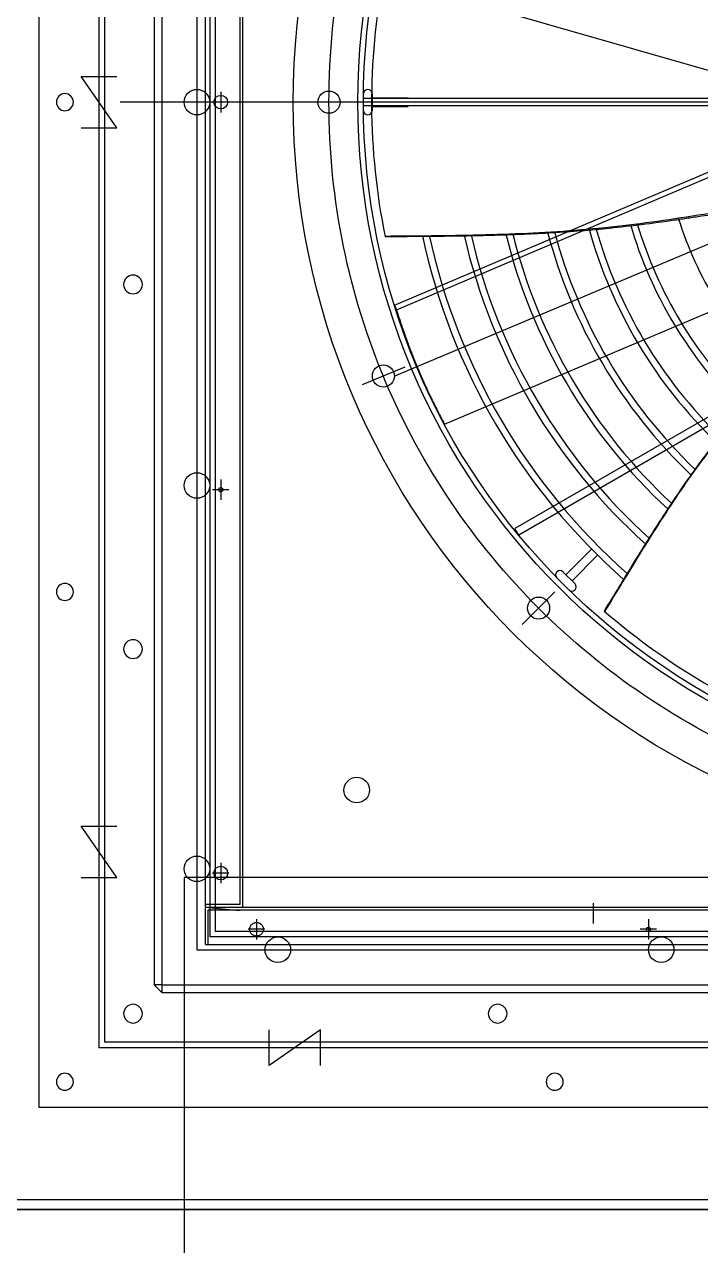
# Model space of a CAD drawing. Header units: millimetres. Extents: x 89978 to 501025, y -351975 to 835730.
# Drawn here: x 397789 to 398186, y -106213 to -105496 of the extents above; entities that cross this region are included whole.
import ezdxf

# ---------------------------------------------------------------- set-up
doc = ezdxf.new("R2010")
doc.units = ezdxf.units.MM
doc.header["$LTSCALE"] = 150
for name, pattern in [('CENTER', [50.8, 31.75, -6.35, 6.35, -6.35]), ('DIVIDEX2', [63.5, 25.4, -12.7, 0, -12.7, 0, -12.7]), ('PHANTOMX2', [127, 63.5, -12.7, 12.7, -12.7, 12.7, -12.7])]:
    doc.linetypes.add(name, pattern=pattern)
doc.layers.add('------00 Load Bank', color=3, linetype='Continuous')

# ---------------------------------------------------------------- blocks, each defined once
blk = doc.blocks.new('A$Cd768ecee')
at = {"color": 0}
for p, q in [((1180, 0), (1180, 1180)), ((1141.8, 1141.8), (1141.8, 38.2)), ((1145, 1145), (1145, 35)), ((1076.8, 1076.8), (1076.8, 103.2)), ((1080, 1080), (1080, 100)), ((103.2, 103.2), (1076.8, 103.2)), ((100, 100), (1080, 100)), ((38.2, 38.2), (1141.8, 38.2)), ((35, 35), (1145, 35)), ((0, 0), (1180, 0))]:
    blk.add_line(p, q, dxfattribs=at)
for points in [[(1155.42, 575), (1134.58, 575), (1155.42, 605), (1134.58, 605)], [(1155.42, 135), (1134.58, 135), (1155.42, 165), (1134.58, 165)], [(1015, 24.58), (1015, 45.42), (1045, 24.58), (1045, 45.42)]]:
    blk.add_lwpolyline(points, dxfattribs=at)
for centre, radius in [((1165, 590), 5), ((1125, 483), 5.5), ((1165, 302.5), 5), ((1125, 269), 5.5), ((911, 55), 5.5), ((1125, 55), 5.5), ((877.5, 15), 5), ((1165, 15), 5)]:
    blk.add_circle(centre, radius, dxfattribs=at)
blk = doc.blocks.new('A$Ca2785acc')
at = {"color": 0}
for p, q in [((985, 1002), (0, 1002)), ((725, 987), (725, 999)), ((955, 987), (955, 999)), ((985, 1002), (985, 980)), ((757.5, 977.6), (757.5, 989.6)), ((985, 980), (965, 982)), ((985, 980), (0, 980)), ((983.4, 981.6), (1.6, 981.6)), ((963, 980), (963, 35)), ((985, 980), (963, 980)), ((964.6, 978.4), (964.6, 36.6)), ((964.6, 978.4), (985, 978.4)), ((985, 980), (985, 35)), ((976, 954), (976, 966)), ((971.2, 960), (980.8, 960)), ((971.2, 960), (980.8, 960)), ((976, 729), (976, 741)), ((971.2, 735), (980.8, 735)), ((976, 501.5), (976, 513.5)), ((971.2, 507.5), (980.8, 507.5))]:
    blk.add_line(p, q, dxfattribs=at)
at = {"color": 0, "linetype": 'PHANTOMX2'}
blk.add_line((983.4, 1002), (983.4, 981.6), dxfattribs=at)
at = {"color": 0, "linetype": 'CENTER'}
for p, q in [((720.2, 993), (729.8, 993)), ((950.2, 993), (960, 993))]:
    blk.add_line(p, q, dxfattribs=at)
at = {"color": 0, "linetype": 'PHANTOMX2'}
blk.add_circle((955, 993), 4, dxfattribs=at)
at = {"color": 0}
for centre, radius in [((725, 993), 1.25), ((976, 960), 4), ((976, 960), 4), ((976, 735), 1.25), ((976, 507.5), 4)]:
    blk.add_circle(centre, radius, dxfattribs=at)
blk = doc.blocks.new('A$C02650c35')
at = {"color": 0, "linetype": 'CENTER'}
for p, q in [((522.5, 1085), (522.5, 0)), ((1020, 45), (1020, 1040)), ((809.94, 255.06), (829.03, 235.97)), ((678.06, 166.94), (688.39, 142)), ((522.5, 136), (522.5, 109)), ((25, 45), (1020, 45))]:
    blk.add_line(p, q, dxfattribs=at)
at = {"color": 0}
for p, q in [((1040.5, 24.5), (1040.5, 1060.5)), ((1045, 24.5), (1045, 1060.5)), ((1045, 30), (1045, 1055)), ((803.38, 265.15), (788.37, 280.17)), ((799.85, 261.62), (784.83, 276.63)), ((520, 147.77), (520, 169.01)), ((525, 147.77), (525, 169.01)), ((0, 24.5), (1045, 24.5)), ((1040.5, 24.5), (1040.5, 20)), ((1045, 24.5), (1040.5, 20)), ((4.5, 20), (1040.5, 20)), ((10, 20), (1035, 20))]:
    blk.add_line(p, q, dxfattribs=at)
at = {"color": 0, "linetype": 'Continuous'}
for p, q in [((674.7, 410.5), (776.67, 233.89)), ((674.7, 410.5), (776.67, 233.89)), ((520.25, 142.71), (520.25, 406)), ((524.75, 406), (524.75, 142.71)), ((672.1, 406), (772.77, 231.64)), ((672.1, 406), (772.77, 231.64)), ((798.08, 259.85), (805.15, 266.92)), ((808.69, 266.92), (808.71, 266.89)), ((798.11, 256.29), (798.08, 256.31)), ((776.67, 233.89), (772.77, 231.64)), ((776.67, 233.89), (772.77, 231.64)), ((515, 145.23), (515, 145.27)), ((517.5, 147.77), (527.5, 147.77)), ((530, 145.27), (530, 145.23)), ((524.75, 142.71), (520.25, 142.71))]:
    blk.add_line(p, q, dxfattribs=at)
at = {"color": 0, "linetype": 'Continuous', "lineweight": 25}
for p, q in [((711.53, 190.32), (621.08, 403.41)), ((641.65, 160.97), (551.12, 374.25)), ((644.41, 162.14), (553.88, 375.42)), ((447.77, 149.85), (511.58, 372.37)), ((677.46, 174.06), (679.89, 175.09)), ((679.89, 175.09), (679.94, 175.11)), ((641.65, 160.97), (644.41, 162.14))]:
    blk.add_line(p, q, dxfattribs=at)
at = {"color": 0, "linetype": 'DIVIDEX2', "ltscale": 0.5}
blk.add_line((683.42, 160.68), (583.13, 398.64), dxfattribs=at)
at = {"color": 0}
for centre, radius in [((522.5, 542.5), 441), ((522.5, 542.5), 403), ((522.5, 542.5), 399.8), ((1019.94, 317.5), 7.5), ((819.48, 245.52), 6.5), ((683.23, 154.47), 6.5), ((683.23, 154.47), 6.5), ((926.25, 138.81), 7.5), ((926.25, 138.81), 7.5), ((522.5, 122.5), 6.5), ((522.5, 122.5), 6.5), ((1020, 92.5), 7.5), ((522.5, 45), 7.5), ((747.5, 45), 7.5), ((972.5, 45), 7.5)]:
    blk.add_circle(centre, radius, dxfattribs=at)
at = {"color": 0, "linetype": 'CENTER'}
blk.add_circle((522.5, 542.5), 420, dxfattribs=at)
blk.add_circle((522.5, 542.5), 420, dxfattribs=at)
at = {"color": 0}
for radius, start, end in [(395, 319.1258, 341.51219), (225.5, 287.55459, 315.34454), (249.5, 286.61733, 315.51304), (253.5, 286.46498, 315.56044), (273.5, 285.70649, 315.8843), (277.5, 285.55488, 315.96666), (297.5, 284.79578, 316.44717), (301.5, 284.64442, 316.55415), (321.5, 283.89849, 317.12175), (325.5, 283.75235, 317.2394), (345.5, 283.04194, 317.83194), (349.5, 282.90445, 317.94952), (369.5, 282.24357, 318.52014), (373.5, 282.11711, 318.62922), (395, 259.1258, 281.51219)]:
    blk.add_arc((522.5, 542.5), radius, start, end, dxfattribs=at)
at = {"color": 0, "linetype": 'Continuous'}
for centre, start, end in [((806.92, 265.15), 45, 135), ((806.95, 265.12), 315.72108, 45), ((799.85, 258.08), 135, 225), ((799.88, 258.05), 225, 314.27892), ((517.5, 145.27), 90, 180), ((517.5, 145.23), 180, 269.27892), ((527.5, 145.27), 0, 90), ((527.5, 145.23), 270.72108, 0)]:
    blk.add_arc(centre, 2.5, start, end, dxfattribs=at)
at = {"color": 0, "linetype": 'Continuous', "lineweight": 25}
for points, knots in [([(601.07, 155.39), (601.01, 164.47), (600.88, 182.95), (600.44, 210.8), (599.48, 238.93), (597.78, 266.98), (595.06, 294.74), (591.4, 322.22), (587.12, 349.44), (582.41, 376.61), (579.17, 394.71), (577.55, 403.76)], [0.0040453, 0.0040453, 0.0040453, 0.0040453, 0.1120904, 0.224186, 0.3362006, 0.4480891, 0.5598872, 0.6697434, 0.7797254, 0.8898282, 1, 1, 1, 1]), ([(601.33, 155.45), (601.31, 158.8), (601.28, 165.95), (601.2, 176.46), (601.11, 186.56), (601, 195.39), (600.88, 202.95), (600.71, 212.04), (600.42, 223.2), (599.9, 237.85), (599.12, 253.59), (597.97, 270.39), (596.38, 287.85), (594.28, 306.23), (592.21, 321.6), (590.5, 333.36), (589.35, 340.92), (588.27, 347.84), (587.34, 353.69), (586.49, 358.89), (585.65, 364.01), (584.7, 369.76), (583.61, 376.27), (582.41, 383.37), (581.16, 390.79), (580, 397.63), (579.27, 401.97), (578.96, 403.81)], [0.004054, 0.004054, 0.004054, 0.004054, 0.044055, 0.0892389, 0.1294144, 0.1645669, 0.1946506, 0.2196261, 0.2731864, 0.3280385, 0.3947317, 0.4616638, 0.5294155, 0.6044734, 0.683072, 0.7151603, 0.7467466, 0.7747501, 0.7989803, 0.8176563, 0.837837, 0.8611081, 0.8874794, 0.916906, 0.9473172, 0.9775846, 1, 1, 1, 1]), ([(666.21, 400.65), (671.17, 395.64), (681.48, 385.21), (697.7, 369.97), (714.87, 355.07), (732.42, 341.47), (750.13, 328.95), (767.88, 317.26), (785.89, 305.96), (803.78, 295.04), (815.63, 287.81), (821.42, 284.29)], [0, 0, 0, 0, 0.1081379, 0.2251135, 0.3413954, 0.4570616, 0.5657729, 0.6743483, 0.7829008, 0.8914823, 0.994843, 0.994843, 0.994843, 0.994843]), ([(666.21, 400.57), (666.69, 400.07), (668.63, 398.08), (672.04, 394.63), (676.49, 390.17), (681.07, 385.66), (685.52, 381.36), (689.8, 377.3), (693.71, 373.65), (697.33, 370.33), (700.44, 367.53), (703.03, 365.22), (705.46, 363.09), (708.12, 360.79), (711.36, 358.03), (716.9, 353.42), (724.56, 347.31), (734.16, 340.06), (743.55, 333.31), (752.53, 327.13), (759.55, 322.44), (765.04, 318.86), (769.47, 315.99), (774.72, 312.64), (780.84, 308.78), (787.78, 304.47), (795.54, 299.69), (804.09, 294.46), (812.73, 289.19), (818.52, 285.64), (821.18, 284.01)], [0, 0, 0, 0, 0.0105993, 0.042715, 0.074456, 0.1073437, 0.1413731, 0.1694151, 0.1979263, 0.223438, 0.2448649, 0.2622189, 0.2766961, 0.2944954, 0.3162608, 0.341978, 0.4051023, 0.466824, 0.5267457, 0.5825963, 0.6340774, 0.6563171, 0.6830925, 0.7149493, 0.751887, 0.7939052, 0.84012, 0.8912343, 0.9472267, 0.994836, 0.994836, 0.994836, 0.994836]), ([(679.94, 175.11), (680.84, 175.5), (682.65, 176.28), (685.47, 177.53), (688.38, 178.84), (691.37, 180.22), (694.74, 181.81), (698.51, 183.63), (702.73, 185.73), (707.05, 187.94), (710.04, 189.53), (711.53, 190.32)], [0, 0, 0, 0, 0.098219, 0.196459, 0.294698, 0.393098, 0.491499, 0.618442, 0.745384, 0.872692, 1, 1, 1, 1]), ([(641.65, 160.97), (641.66, 160.98), (641.68, 160.98), (641.86, 161.04), (642.14, 161.12), (642.53, 161.25), (643.09, 161.43), (643.87, 161.67), (644.91, 162.01), (646.15, 162.41), (647.59, 162.88), (649.23, 163.42), (650.9, 163.98), (652.56, 164.55), (654.15, 165.1), (655.84, 165.7), (657.91, 166.43), (660.41, 167.34), (663.4, 168.45), (666.6, 169.67), (670.01, 171.01), (673.62, 172.46), (676.18, 173.53), (677.46, 174.06)], [0, 0, 0, 0, 0.038794, 0.077595, 0.116396, 0.155256, 0.194116, 0.245886, 0.297665, 0.349435, 0.401519, 0.453611, 0.505695, 0.544496, 0.583297, 0.622156, 0.661015, 0.717306, 0.773608, 0.829899, 0.886596, 0.943304, 1, 1, 1, 1]), ([(644.41, 162.14), (644.42, 162.15), (644.44, 162.15), (644.62, 162.21), (644.89, 162.29), (645.28, 162.42), (645.84, 162.59), (646.61, 162.83), (647.64, 163.16), (648.87, 163.56), (650.29, 164.02), (651.9, 164.56), (653.7, 165.16), (655.68, 165.84), (657.89, 166.6), (660.31, 167.46), (662.96, 168.43), (665.8, 169.48), (668.64, 170.56), (671.42, 171.64), (674.12, 172.72), (676.93, 173.86), (678.9, 174.68), (679.89, 175.09)], [0, 0, 0, 0, 0.03878, 0.077567, 0.116355, 0.1552, 0.194046, 0.245833, 0.297636, 0.34944, 0.401226, 0.453012, 0.504815, 0.556618, 0.608404, 0.662492, 0.7166, 0.770707, 0.824794, 0.868554, 0.912313, 0.956156, 1, 1, 1, 1])]:
    blk.add_open_spline(points, degree=3, knots=knots, dxfattribs=at)

msp = doc.modelspace()

# ---------------------------------------------------------------- linework, layer by layer
at = {"layer": '------00 Load Bank'}
msp.add_line((397882.88, -106191.43), (397730.18, -106191.43), dxfattribs=at)
at = {"layer": '------00 Load Bank', "elevation": 0}
msp.add_lwpolyline([(399100.18, -103591.43), (397730.18, -103591.43), (397730.18, -106191.43), (399100.18, -106191.43), (399100.18, -103591.43)], dxfattribs=at)
for points in [[(399100.18, -106191.43), (397730.18, -106191.43), (397730.18, -103591.43), (399100.18, -103591.43)], [(399094.18, -103597.43), (397736.18, -103597.43), (397736.18, -106185.43), (399094.18, -106185.43)]]:
    msp.add_lwpolyline(points, close=True, dxfattribs=at)
at = {"layer": '------00 Load Bank', "ltscale": 2, "elevation": 0}
msp.add_lwpolyline([(398892.66, -106528.73), (398892.66, -105996.43), (397882.66, -105996.43), (397882.66, -106528.73)], close=True, dxfattribs=at)

# ---------------------------------------------------------------- block references
at = {"layer": '------00 Load Bank', "xscale": -1}
msp.add_blockref('A$Cd768ecee', (398977.66, -106131.43), dxfattribs=at)
at = {"layer": '------00 Load Bank'}
for name, p, rotation in [('A$C02650c35', (397845.16, -105018.93), 270), ('A$Ca2785acc', (398880.16, -105033.93), 180), ('A$Ca2785acc', (398880.16, -105033.93), 180)]:
    msp.add_blockref(name, p, dxfattribs=dict(at, rotation=rotation))

doc.saveas('drawing.dxf')
